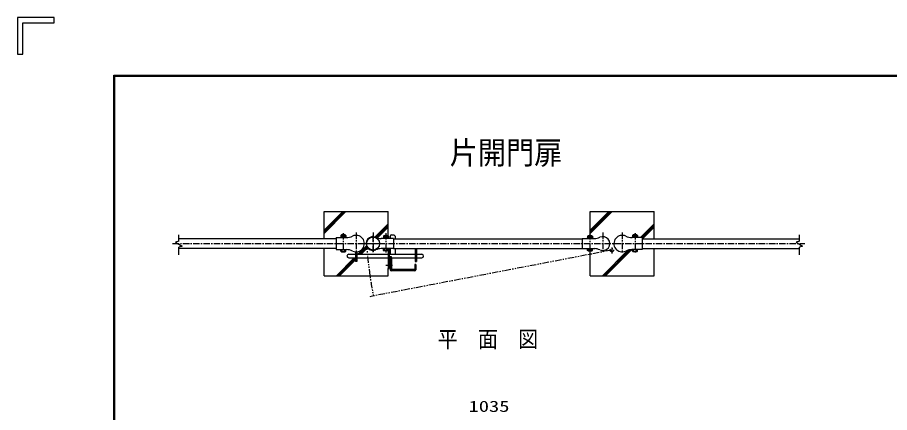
# Model space of a CAD drawing. Units: millimetres, scale not verified. Extents: x -4425 to 4425, y -3150 to 3150.
# Drawn here: x -4425 to -1032, y 1612 to 3150 of the extents above; entities that cross this region are included whole.
import ezdxf
from ezdxf.enums import TextEntityAlignment as Align

# ---------------------------------------------------------------- set-up
doc = ezdxf.new("R2010")
doc.units = ezdxf.units.MM
doc.header["$LTSCALE"] = 20
doc.linetypes.add('USER1', pattern=[2, 1.25, -0.25, 0.25, -0.25])
doc.linetypes.add('USER6', pattern=[2.5, 1.25, -0.25, 0.25, -0.25, 0.25, -0.25])
for name, color, linetype, lineweight in [('0-0_BUHIN', 7, 'Continuous', 25), ('0-1_BOLT', 7, 'Continuous', 25), ('0-2_KOUZOU', 7, 'Continuous', 25), ('0-3_SUNPOU', 1, 'Continuous', 25), ('0-4_KISO', 7, 'Continuous', 25), ('0-8_HATCH', 4, 'Continuous', 25), ('0-9_1', 7, 'Continuous', 25), ('0-E_WAKU', 7, 'Continuous', 25)]:
    doc.layers.add(name, color=color, linetype=linetype, lineweight=lineweight)
doc.styles.add('ＭＳ ゴシック', font='')
doc.styles.get('ＭＳ ゴシック').set_extended_font_data('MS Gothic')

msp = doc.modelspace()

# ---------------------------------------------------------------- linework, layer by layer
at = {"layer": '0-0_BUHIN', "color": 1, "linetype": 'USER1'}
for p, q in [((-3157.13, 2310.8), (-3157.13, 2234.15)), ((-2991.48, 2310.8), (-2991.48, 2234.15)), ((-2197.28, 2310.8), (-2197.28, 2234.15)), ((-2022.13, 2310.8), (-2022.13, 2234.15)), ((-3821.07, 2269.89), (-1360.8, 2269.89))]:
    msp.add_line(p, q, dxfattribs=at)
at = {"layer": '0-0_BUHIN'}
for p, q in [((-3185.13, 2293.41), (-3144.55, 2293.41)), ((-2961.48, 2289.64), (-3010.06, 2289.64)), ((-2961.48, 2289.64), (-2961.48, 2250.14)), ((-2227.28, 2289.64), (-2178.7, 2289.64)), ((-2227.28, 2289.64), (-2227.28, 2250.14)), ((-1994.14, 2293.41), (-2034.71, 2293.41)), ((-1994.14, 2293.41), (-1994.14, 2246.36)), ((-2961.48, 2250.14), (-3010.06, 2250.14)), ((-2227.28, 2250.14), (-2178.7, 2250.14)), ((-1994.14, 2246.36), (-2034.71, 2246.36))]:
    msp.add_line(p, q, dxfattribs=at)
at = {"layer": '0-0_BUHIN', "color": 1, "linetype": 'USER6'}
for p, q in [((-2112.08, 2244.46), (-3054.34, 2063.25)), ((-2112.08, 2254.66), (-2112.08, 2231.11))]:
    msp.add_line(p, q, dxfattribs=at)
at = {"layer": '0-0_BUHIN'}
msp.add_lwpolyline([(-3185.13, 2293.41), (-3185.13, 2246.36), (-3144.55, 2246.36)], dxfattribs=at)
at = {"layer": '0-0_BUHIN', "color": 1, "linetype": 'USER6'}
msp.add_circle((-2112.08, 2244.53), 6.63, dxfattribs=at)
at = {"layer": '0-0_BUHIN'}
for centre, radius, start, end in [((-3145.55, 2351.05), 57.64, 270, 295.33168), ((-3107.13, 2269.89), 32.16, 245.75037, 115.33168), ((-3041.48, 2269.89), 27, 64.66832, 294.24963), ((-3009.22, 2338.04), 48.4, 244.66832, 270), ((-2179.54, 2338.04), 48.4, 270, 295.33168), ((-2147.28, 2269.89), 27, 245.75037, 115.33168), ((-2072.13, 2269.89), 32.16, 64.66832, 294.24963), ((-2033.71, 2351.05), 57.64, 244.66832, 270), ((-3145.55, 2188.72), 57.64, 64.66832, 90), ((-3009.22, 2201.74), 48.4, 90, 115.33168), ((-2179.54, 2201.74), 48.4, 64.66832, 90), ((-2033.71, 2188.72), 57.64, 90, 115.33168)]:
    msp.add_arc(centre, radius, start, end, dxfattribs=at)
at = {"layer": '0-0_BUHIN', "color": 1, "linetype": 'USER6'}
msp.add_arc((-1315.33, 2394.43), 1755.97, 184.06727, 190.7872, dxfattribs=at)
at = {"layer": '0-1_BOLT'}
for p, q in [((-3167.63, 2295.41), (-3146.63, 2295.41)), ((-3167.63, 2295.41), (-3167.63, 2293.41)), ((-3167.63, 2293.41), (-3146.63, 2293.41)), ((-3164.48, 2303.41), (-3166.93, 2301.99)), ((-3164.48, 2303.41), (-3166.93, 2301.99)), ((-3166.93, 2301.99), (-3166.93, 2295.41)), ((-3164.48, 2303.41), (-3149.78, 2303.41)), ((-3162.13, 2301.99), (-3162.13, 2295.41)), ((-3152.13, 2301.99), (-3152.13, 2295.41)), ((-3149.78, 2303.41), (-3147.33, 2301.99)), ((-3147.33, 2301.99), (-3147.33, 2295.41)), ((-3146.63, 2295.41), (-3146.63, 2293.41)), ((-2980.98, 2291.64), (-3001.98, 2291.64)), ((-3001.98, 2291.64), (-3001.98, 2289.64)), ((-2998.83, 2299.64), (-3001.28, 2298.22)), ((-2984.13, 2299.64), (-2998.83, 2299.64)), ((-2996.48, 2298.22), (-2996.48, 2291.64)), ((-2986.48, 2298.22), (-2986.48, 2291.64)), ((-2984.13, 2299.64), (-2981.68, 2298.22)), ((-2207.78, 2291.64), (-2186.78, 2291.64)), ((-2207.78, 2291.64), (-2207.78, 2289.64)), ((-2207.78, 2289.64), (-2186.78, 2289.64)), ((-2204.63, 2299.64), (-2207.08, 2298.22)), ((-2204.63, 2299.64), (-2207.08, 2298.22)), ((-2207.08, 2298.22), (-2207.08, 2291.64)), ((-2204.63, 2299.64), (-2189.93, 2299.64)), ((-2202.28, 2298.22), (-2202.28, 2291.64)), ((-2192.28, 2298.22), (-2192.28, 2291.64)), ((-2189.93, 2299.64), (-2187.48, 2298.22)), ((-2187.48, 2298.22), (-2187.48, 2291.64)), ((-2186.78, 2291.64), (-2186.78, 2289.64)), ((-2011.63, 2295.41), (-2032.63, 2295.41)), ((-2032.63, 2295.41), (-2032.63, 2293.41)), ((-2029.48, 2303.41), (-2031.93, 2301.99)), ((-2014.78, 2303.41), (-2029.48, 2303.41)), ((-2027.13, 2301.99), (-2027.13, 2295.41)), ((-2017.13, 2301.99), (-2017.13, 2295.41)), ((-2014.78, 2303.41), (-2012.33, 2301.99)), ((-3162.13, 2246.36), (-3162.13, 2245.86)), ((-3162.13, 2246.36), (-3162.13, 2245.86)), ((-3162.13, 2239.78), (-3162.13, 2246.36)), ((-3152.13, 2246.36), (-3152.13, 2245.86)), ((-3152.13, 2246.36), (-3152.13, 2245.86)), ((-3152.13, 2239.78), (-3152.13, 2246.36)), ((-3001.28, 2243.55), (-3001.28, 2250.14)), ((-2998.83, 2242.14), (-3001.28, 2243.55)), ((-2984.13, 2242.14), (-2998.83, 2242.14)), ((-2996.48, 2243.55), (-2996.48, 2250.14)), ((-2996.48, 2250.14), (-2996.48, 2249.64)), ((-2996.48, 2250.14), (-2996.48, 2249.64)), ((-2986.48, 2243.55), (-2986.48, 2250.14)), ((-2986.48, 2250.14), (-2986.48, 2249.64)), ((-2986.48, 2250.14), (-2986.48, 2249.64)), ((-2984.13, 2242.14), (-2981.68, 2243.55)), ((-2981.68, 2243.55), (-2981.68, 2250.14)), ((-2202.28, 2250.14), (-2202.28, 2249.64)), ((-2202.28, 2250.14), (-2202.28, 2249.64)), ((-2202.28, 2243.55), (-2202.28, 2250.14)), ((-2192.28, 2250.14), (-2192.28, 2249.64)), ((-2192.28, 2250.14), (-2192.28, 2249.64)), ((-2192.28, 2243.55), (-2192.28, 2250.14)), ((-2031.93, 2239.78), (-2031.93, 2246.36)), ((-2029.48, 2238.36), (-2031.93, 2239.78)), ((-2027.13, 2239.78), (-2027.13, 2246.36)), ((-2027.13, 2246.36), (-2027.13, 2245.86)), ((-2027.13, 2246.36), (-2027.13, 2245.86)), ((-2017.13, 2239.78), (-2017.13, 2246.36)), ((-2017.13, 2246.36), (-2017.13, 2245.86)), ((-2017.13, 2246.36), (-2017.13, 2245.86)), ((-2014.78, 2238.36), (-2012.33, 2239.78)), ((-2012.33, 2239.78), (-2012.33, 2246.36)), ((-2014.78, 2238.36), (-2029.48, 2238.36))]:
    msp.add_line(p, q, dxfattribs=at)
for points in [[(-3164.48, 2303.41), (-3149.78, 2303.41), (-3147.33, 2301.99)], [(-2980.98, 2291.64), (-2980.98, 2289.64), (-3001.98, 2289.64)], [(-2984.13, 2299.64), (-2998.83, 2299.64), (-3001.28, 2298.22), (-3001.28, 2291.64)], [(-2984.13, 2299.64), (-2981.68, 2298.22), (-2981.68, 2291.64)], [(-2204.63, 2299.64), (-2189.93, 2299.64), (-2187.48, 2298.22)], [(-2011.63, 2295.41), (-2011.63, 2293.41), (-2032.63, 2293.41)], [(-2014.78, 2303.41), (-2029.48, 2303.41), (-2031.93, 2301.99), (-2031.93, 2295.41)], [(-2014.78, 2303.41), (-2012.33, 2301.99), (-2012.33, 2295.41)], [(-3164.48, 2238.36), (-3166.93, 2239.78), (-3166.93, 2246.36)], [(-3164.48, 2238.36), (-3149.78, 2238.36), (-3147.33, 2239.78), (-3147.33, 2246.36)], [(-2204.63, 2242.14), (-2207.08, 2243.55), (-2207.08, 2250.14)], [(-2204.63, 2242.14), (-2189.93, 2242.14), (-2187.48, 2243.55), (-2187.48, 2250.14)]]:
    msp.add_lwpolyline(points, dxfattribs=at)
for centre, radius, start, end in [((-3164.35, 2300.96), 2.45, 24.94299, 92.968), ((-3164.35, 2300.96), 2.45, 24.94299, 92.968), ((-3157.13, 2296.13), 10, 46.67952, 133.32048), ((-3157.13, 2293.86), 9.54, 58.40741, 121.59259), ((-3157.13, 2293.86), 9.54, 58.40741, 121.59259), ((-3149.91, 2300.96), 2.45, 87.032, 155.05701), ((-3149.91, 2300.96), 2.45, 87.032, 155.05701), ((-2998.7, 2297.19), 2.45, 24.94299, 92.968), ((-2998.7, 2297.19), 2.45, 24.94299, 92.968), ((-2991.48, 2292.36), 10, 46.67952, 133.32048), ((-2991.48, 2290.09), 9.54, 58.40741, 121.59259), ((-2991.48, 2290.09), 9.54, 58.40741, 121.59259), ((-2984.26, 2297.19), 2.45, 87.032, 155.05701), ((-2984.26, 2297.19), 2.45, 87.032, 155.05701), ((-2204.5, 2297.19), 2.45, 24.94299, 92.968), ((-2204.5, 2297.19), 2.45, 24.94299, 92.968), ((-2197.28, 2292.36), 10, 46.67952, 133.32048), ((-2197.28, 2290.09), 9.54, 58.40741, 121.59259), ((-2197.28, 2290.09), 9.54, 58.40741, 121.59259), ((-2190.06, 2297.19), 2.45, 87.032, 155.05701), ((-2190.06, 2297.19), 2.45, 87.032, 155.05701), ((-2029.35, 2300.96), 2.45, 24.94299, 92.968), ((-2029.35, 2300.96), 2.45, 24.94299, 92.968), ((-2022.13, 2296.13), 10, 46.67952, 133.32048), ((-2022.13, 2293.86), 9.54, 58.40741, 121.59259), ((-2022.13, 2293.86), 9.54, 58.40741, 121.59259), ((-2014.91, 2300.96), 2.45, 87.032, 155.05701), ((-2014.91, 2300.96), 2.45, 87.032, 155.05701), ((-3164.35, 2240.81), 2.45, 267.032, 335.05701), ((-3157.13, 2247.91), 9.54, 238.40741, 301.59259), ((-3149.91, 2240.81), 2.45, 204.94299, 272.968), ((-2998.7, 2244.58), 2.45, 267.032, 335.05701), ((-2991.48, 2251.68), 9.54, 238.40741, 301.59259), ((-2984.26, 2244.58), 2.45, 204.94299, 272.968), ((-2204.5, 2244.58), 2.45, 267.032, 335.05701), ((-2197.28, 2251.68), 9.54, 238.40741, 301.59259), ((-2190.06, 2244.58), 2.45, 204.94299, 272.968), ((-2029.35, 2240.81), 2.45, 267.032, 335.05701), ((-2022.13, 2247.91), 9.54, 238.40741, 301.59259), ((-2014.91, 2240.81), 2.45, 204.94299, 272.968)]:
    msp.add_arc(centre, radius, start, end, dxfattribs=at)
at = {"layer": '0-2_KOUZOU', "color": 1, "linetype": 'USER1'}
for p, q in [((-3107.13, 2312.64), (-3107.13, 2233.35)), ((-3041.48, 2312.64), (-3041.48, 2233.35)), ((-2147.28, 2312.64), (-2147.28, 2233.35)), ((-2072.13, 2312.64), (-2072.13, 2233.35)), ((-3041.48, 2236.73), (-3041.48, 2302.3)), ((-3078.56, 2269.89), (-3003.56, 2269.89))]:
    msp.add_line(p, q, dxfattribs=at)
at = {"layer": '0-2_KOUZOU', "color": 3}
for p, q in [((-3796.52, 2279.8), (-3796.52, 2304.24)), ((-1382.74, 2279.8), (-1382.74, 2304.24)), ((-3796.52, 2225.89), (-3796.52, 2256.54)), ((-1382.74, 2225.89), (-1382.74, 2256.54))]:
    msp.add_line(p, q, dxfattribs=at)
at = {"layer": '0-2_KOUZOU'}
for p, q in [((-3185.13, 2288.89), (-3796.52, 2288.89)), ((-2961.48, 2288.89), (-2227.28, 2288.89)), ((-1994.14, 2288.89), (-1382.74, 2288.89)), ((-3185.13, 2250.89), (-3796.52, 2250.89)), ((-2961.48, 2250.89), (-2227.28, 2250.89)), ((-1994.14, 2250.89), (-1382.74, 2250.89))]:
    msp.add_line(p, q, dxfattribs=at)
at = {"layer": '0-2_KOUZOU', "color": 3}
for points in [[(-3796.52, 2279.8), (-3809.54, 2275.39), (-3784.18, 2259.69), (-3796.52, 2256.54)], [(-1382.74, 2279.8), (-1395.76, 2275.39), (-1370.4, 2259.69), (-1382.74, 2256.54)]]:
    msp.add_lwpolyline(points, dxfattribs=at)
at = {"layer": '0-2_KOUZOU', "color": 1}
msp.add_circle((-3041.48, 2269.89), 25.4, dxfattribs=at)
at = {"layer": '0-4_KISO'}
for p, q in [((-3232.13, 2394.89), (-2982.13, 2394.89)), ((-3232.13, 2288.89), (-3232.13, 2394.89)), ((-2982.13, 2298.48), (-2982.13, 2394.89)), ((-2197.13, 2394.89), (-1947.13, 2394.89)), ((-2197.13, 2289.64), (-2197.13, 2394.89)), ((-1947.13, 2288.89), (-1947.13, 2394.89)), ((-3232.13, 2144.89), (-3232.13, 2250.89)), ((-2197.13, 2144.89), (-2197.13, 2250.14))]:
    msp.add_line(p, q, dxfattribs=at)
for points in [[(-2197.13, 2144.89), (-1947.13, 2144.89), (-1947.13, 2250.89)], [(-3232.13, 2144.89), (-2982.13, 2144.89), (-2982.13, 2172.48)]]:
    msp.add_lwpolyline(points, dxfattribs=at)
at = {"layer": '0-8_HATCH'}
for p, q in [((-3232.13, 2321.93), (-3159.17, 2394.89)), ((-3232.13, 2309.43), (-3146.67, 2394.89)), ((-3232.13, 2315.68), (-3152.92, 2394.89)), ((-2197.13, 2315.68), (-2117.92, 2394.89)), ((-2197.13, 2309.43), (-2111.67, 2394.89)), ((-2197.13, 2321.93), (-2124.17, 2394.89)), ((-3033.3, 2295.62), (-2982.13, 2346.79)), ((-2000.51, 2293.41), (-1947.13, 2346.79)), ((-3028.86, 2293.8), (-2982.13, 2340.54)), ((-3024.35, 2292.06), (-2982.13, 2334.29)), ((-1994.26, 2293.41), (-1947.13, 2340.54)), ((-1992.53, 2288.89), (-1947.13, 2334.29)), ((-3100.43, 2228.48), (-3067.21, 2261.7)), ((-3094.18, 2228.48), (-3065.37, 2257.3)), ((-3087.93, 2228.48), (-3062.93, 2253.49)), ((-2149.03, 2144.89), (-2049.86, 2244.06)), ((-2142.78, 2144.89), (-2041.88, 2245.78)), ((-2136.53, 2144.89), (-2035.07, 2246.35)), ((-3184.03, 2144.89), (-3114.43, 2214.48)), ((-3177.78, 2144.89), (-3110.13, 2212.54)), ((-3171.53, 2144.89), (-3110.13, 2206.29))]:
    msp.add_line(p, q, dxfattribs=at)
at = {"layer": '0-9_1'}
for p, q in [((-2974.83, 2298.48), (-2974.83, 2289.89)), ((-2969.83, 2303.48), (-2960.83, 2303.48)), ((-2955.83, 2298.48), (-2955.83, 2288.89)), ((-2982.83, 2242.89), (-2982.83, 2172.48)), ((-2978.33, 2249.89), (-2978.33, 2172.48)), ((-2974.83, 2249.89), (-2974.83, 2228.48)), ((-2955.83, 2250.89), (-2955.83, 2228.48)), ((-2877.33, 2250.89), (-2877.33, 2199.98)), ((-2872.83, 2250.89), (-2872.83, 2199.98)), ((-3135.83, 2228.48), (-3110.13, 2228.48)), ((-3135.83, 2214.48), (-3110.13, 2214.48)), ((-3110.13, 2237.79), (-3110.13, 2199.98)), ((-3104.13, 2237.99), (-3104.13, 2199.98)), ((-3104.13, 2228.48), (-2982.83, 2228.48)), ((-3104.13, 2214.48), (-2982.83, 2214.48)), ((-2978.33, 2228.48), (-2877.33, 2228.48)), ((-2978.33, 2214.48), (-2974.83, 2214.48)), ((-2974.83, 2219.48), (-2970.33, 2219.48)), ((-2974.83, 2219.48), (-2974.83, 2167.87)), ((-2970.33, 2219.48), (-2970.33, 2168.37)), ((-2970.33, 2214.48), (-2877.33, 2214.48)), ((-2967.83, 2168.37), (-2967.83, 2214.48)), ((-2872.83, 2228.48), (-2866.83, 2228.48)), ((-2872.83, 2214.48), (-2866.83, 2214.48)), ((-2866.83, 2228.48), (-2851.83, 2228.48)), ((-2866.83, 2214.48), (-2851.83, 2214.48)), ((-3104.13, 2199.98), (-3110.13, 2199.98)), ((-2965.54, 2184.87), (-2991.22, 2184.87)), ((-2982.83, 2172.48), (-2978.33, 2172.48)), ((-2879.33, 2188.87), (-2879.33, 2168.37)), ((-2874.83, 2188.87), (-2879.33, 2188.87)), ((-2877.33, 2199.98), (-2872.83, 2199.98)), ((-2872.83, 2199.98), (-2877.33, 2199.98)), ((-2874.83, 2188.87), (-2874.83, 2167.87)), ((-2878.83, 2163.87), (-2970.83, 2163.87)), ((-2879.33, 2168.37), (-2970.33, 2168.37))]:
    msp.add_line(p, q, dxfattribs=at)
for centre, radius, start, end in [((-2969.83, 2298.48), 5, 90, 180), ((-2960.83, 2298.48), 5, 0, 90), ((-3135.83, 2221.48), 7, 90, 270), ((-2851.83, 2221.48), 7, 270, 90), ((-2970.83, 2167.87), 4, 180, 270), ((-2878.83, 2167.87), 4, 270, 0)]:
    msp.add_arc(centre, radius, start, end, dxfattribs=at)
at = {"layer": '0-E_WAKU'}
for p, q in [((-4281.63, 3150.24), (-4424.88, 3150.24)), ((-4403.4, 3006.99), (-4403.4, 3128.75)), ((-4047.88, 2923.24), (4198.12, 2923.24)), ((-4047.88, -2922.76), (-4047.88, 2923.24))]:
    msp.add_line(p, q, dxfattribs=at)
for points in [[(-4424.88, 3150.24), (-4424.88, 3006.99), (-4403.4, 3006.99)], [(-4403.4, 3128.75), (-4281.63, 3128.75), (-4281.63, 3150.24)], [(-4045.88, -2920.76), (-4045.88, 2921.24), (4196.12, 2921.24)]]:
    msp.add_lwpolyline(points, dxfattribs=at)
msp.add_lwpolyline([(-4049.88, 2925.24), (4200.12, 2925.24), (4200.12, -2924.76), (-4049.88, -2924.76)], close=True, dxfattribs=at)

# ---------------------------------------------------------------- texts
at = {"layer": '0-3_SUNPOU', "color": 3, "style": 'ＭＳ ゴシック', "width": 1.35}
msp.add_text('1035', height=43.3, dxfattribs=at).set_placement((-2669.67, 1601.79), align=Align.BOTTOM_LEFT)
at = {"layer": '0-9_1', "color": 4, "style": 'ＭＳ ゴシック', "width": 0.9}
for s, height, p in [('片開門扉', 89.14, (-2742.87, 2552.35)), ('平\u3000面\u3000図', 63.67, (-2789.64, 1846.63))]:
    msp.add_text(s, height=height, dxfattribs=at).set_placement(p, align=Align.BOTTOM_LEFT)

doc.saveas('drawing.dxf')
